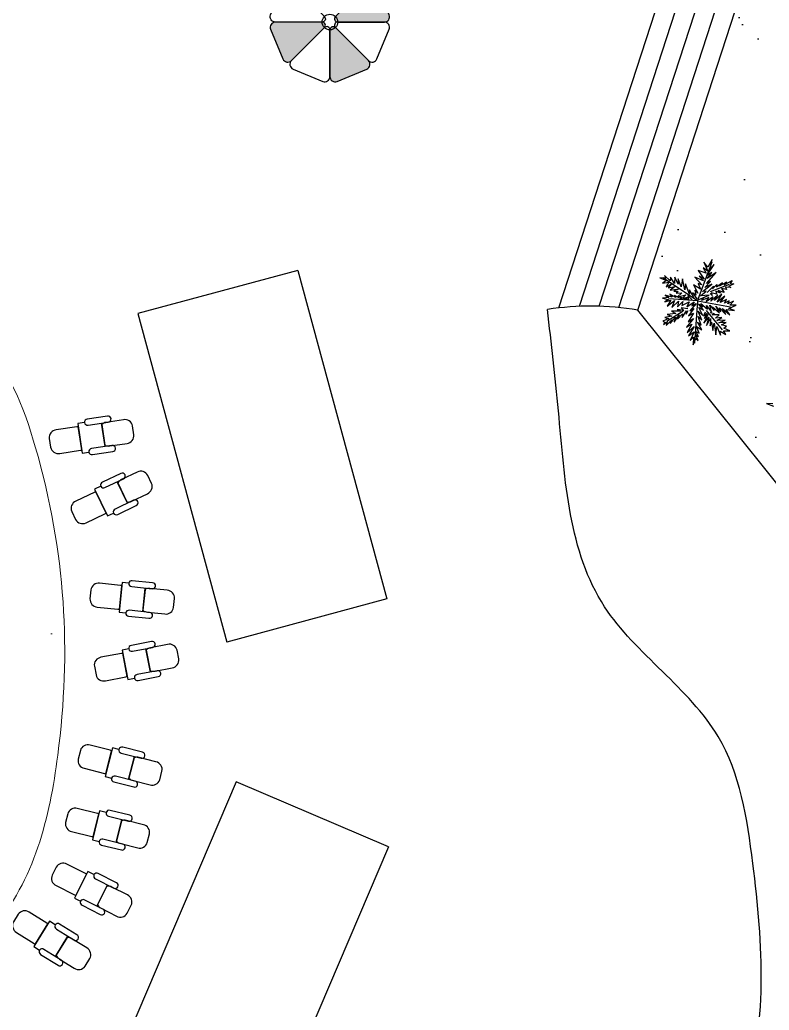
# Model space of a CAD drawing. Header units: millimetres. Extents: x 185 to 501, y 88 to 528.
# Drawn here: x 357.85 to 373.69, y 205.34 to 226.29 of the extents above; entities that cross this region are included whole.
import ezdxf

# ---------------------------------------------------------------- set-up
doc = ezdxf.new("R2010")
doc.units = ezdxf.units.MM
for name, color, linetype in [('arboles', 84, 'Continuous'), ('arena playa', 253, 'Continuous'), ('MUEBLES', 33, 'Continuous'), ('pavimento', 252, 'Continuous'), ('SITE_FURNISHINGS', 230, 'Continuous')]:
    doc.layers.add(name, color=color, linetype=linetype)
doc.layers.add('Paredes', color=141, linetype='Continuous', lineweight=9)

msp = doc.modelspace()

# ---------------------------------------------------------------- hatches: boundary and pattern name
h = msp.add_hatch(color=5)
edge = h.paths.add_edge_path()
edge.add_arc((364.572, 226.306), 0.0682, 135, 270)
edge.add_line((364.572, 226.238), (365.559, 226.238))
edge.add_arc((365.559, 226.348), 0.11, 270, 382.5)
edge.add_line((365.661, 226.39), (365.401, 227.016))
edge.add_arc((365.3, 226.974), 0.11, 22.5, 135)
edge.add_line((365.222, 227.052), (364.524, 226.354))
edge = h.paths.add_edge_path()
edge.add_arc((364.476, 226.073), 0.0682, 45, 180)
edge.add_line((364.408, 226.073), (364.408, 225.086))
edge.add_arc((364.518, 225.086), 0.11, 180, 292.5)
edge.add_line((364.56, 224.984), (365.186, 225.244))
edge.add_arc((365.144, 225.346), 0.11, 292.5, 405)
edge.add_line((365.222, 225.423), (364.524, 226.121))
edge = h.paths.add_edge_path()
edge.add_arc((363.516, 225.501), 0.11, 202.5, 315)
edge.add_line((363.593, 225.423), (364.291, 226.121))
edge.add_arc((364.243, 226.17), 0.0682, 315, 450)
edge.add_line((364.243, 226.238), (363.256, 226.238))
edge.add_arc((363.256, 226.128), 0.11, 90, 202.5)
edge.add_line((363.154, 226.086), (363.414, 225.459))
at = {"layer": 'arena playa'}
h = msp.add_hatch(dxfattribs=at)
h.set_pattern_fill('AR-SAND', color=256, scale=0.07, style=0)
h.set_pattern_definition([(37.5, (-1998.5492, 57.1), (-0.1120022, 3.4258927), [0, -2.70256, 0, -3.0226, 0, -2.88925]), (7.5, (-1998.5492, 57.1), (3.146663, 5.017776), [0, -1.45796, 0, -2.43586, 0, -0.93345]), (327.5, (-2000.7362, 57.1), (5.5369466, 0.0100603), [0, -0.889, 0, -3.2004, 0, -4.1783]), (317.5, (-2000.736, 57.1), (5.344895, 1.560505), [0, -0.4445, 0, -2.09804, 0, -2.4003])])
h.paths.add_polyline_path([(384.825, 236.855), (376.93, 236.855), (373.547, 232.348), (373.171, 227.091), (370.915, 220.143), (374.675, 215.449), (378.998, 203.807), (384.638, 202.117), (392.345, 206.248), (394.6, 210.942), (399.112, 213.383), (408.323, 211.881), (415.09, 216.012), (416.782, 220.143), (412.082, 227.278), (410.767, 232.724), (410.579, 238.732), (405.691, 245.868), (397.796, 247.558), (391.969, 245.68), (391.781, 238.357)])
at = {"layer": 'Paredes'}
h = msp.add_hatch(dxfattribs=at)
h.set_pattern_fill('AR-SAND', color=256, scale=0.1, style=0)
h.set_pattern_definition([(37.5, (-2162.957, 17.1855), (-0.160003, 4.8941324), [0, -3.8608, 0, -4.318, 0, -4.1275]), (7.5, (-2162.957, 17.1855), (4.495233, 7.168251), [0, -2.0828, 0, -3.4798, 0, -1.3335]), (327.5, (-2166.081, 17.1855), (7.909924, 0.014372), [0, -1.27, 0, -4.572, 0, -5.969]), (317.5, (-2166.081, 17.1855), (7.635565, 2.229293), [0, -0.635, 0, -2.9972, 0, -3.429])])
edge = h.paths.add_edge_path()
edge.add_spline(control_points=[(329.163, 209.759), (329.769, 209.758), (331.679, 209.374), (333.188, 205.317), (334.541, 200.963), (333.991, 195.497), (329.105, 192.643), (330.18, 186.77), (334.028, 181.379), (341.571, 182.837), (347.715, 185.41), (350.943, 192.267), (345.013, 196.362), (341.002, 201.852), (340.823, 209.281), (344.738, 211.852), (349.254, 210.173), (352.059, 203.967), (357.894, 206.923), (359.013, 211.66), (358.772, 215.872), (357.263, 219.898), (353.753, 220.348), (352.079, 225.331), (353.828, 231.651), (358.644, 231.789), (361.226, 231.902), (363.18, 233.645), (366.499, 235.216), (366.131, 239.585), (363.726, 244.777), (361.783, 252.598), (355.323, 252.096), (350.842, 251.157), (351.678, 246.816), (352.206, 242.343), (349.289, 237.742), (345.789, 237.071), (344.999, 237.127)], knot_values=[126.800992, 126.800992, 126.800992, 126.800992, 128.552041, 132.302534, 138.232433, 143.028847, 147.14407, 153.309299, 157.961529, 165.761725, 172.843208, 178.590264, 183.713167, 191.652281, 199.550118, 202.153336, 203.993395, 213.278166, 216.611939, 220.52306, 227.040192, 229.640637, 232.242468, 236.304441, 243.607556, 247.723547, 249.600713, 251.118572, 255.427198, 259.388599, 262.330603, 273.582082, 276.727203, 281.527369, 283.853486, 288.505719, 295.449959, 297.74183, 297.74183, 297.74183, 297.74183], degree=3, periodic=0)
edge.add_line((344.999, 237.127), (343.657, 237.512))
edge.add_spline(control_points=[(343.657, 237.512), (343.591, 237.551), (342.465, 238.286), (341.526, 242.294), (343.136, 246.067), (341.978, 251.035), (337.528, 250.743), (334.813, 248.747), (331.956, 245.751), (327.658, 248.749), (327.085, 252.781), (324.994, 256.53), (321.298, 257.351), (317.727, 255.69), (314.381, 252.642), (313.89, 246.209), (319.216, 245.896), (323.552, 245.976), (327.203, 241.87), (328.145, 236.119), (324.858, 232.176), (320.085, 231.24), (317.483, 235.427), (312.581, 235.845), (308.455, 231.987), (311.862, 228.592), (312.568, 224.628), (312.107, 220.627), (308.67, 217.752), (310.827, 212.931), (312.025, 208.248), (314.954, 207.066), (315.627, 206.878)], knot_values=[2.907855, 2.907855, 2.907855, 2.907855, 3.150612, 7.195867, 12.953348, 16.263104, 19.888382, 23.642714, 27.036791, 30.428875, 36.324389, 39.357134, 42.52297, 46.572713, 50.687936, 56.155626, 60.647938, 63.940117, 69.206529, 75.27202, 79.883863, 83.277941, 88.074352, 92.521984, 96.637211, 101.065548, 104.030498, 108.826912, 112.507027, 115.471977, 123.273315, 125.37104, 125.37104, 125.37104, 125.37104], degree=3, periodic=0)
edge.add_spline(control_points=[(315.627, 206.878), (315.799, 206.792), (316.265, 206.559), (316.994, 206.463), (317.798, 206.497), (318.574, 206.523), (319.583, 206.096), (320.582, 205.804), (321.63, 205.921), (322.302, 206.143), (322.76, 206.317), (322.932, 206.382)], knot_values=[0, 0, 0, 0, 0.574846, 1.559232, 2.150533, 3.003289, 3.84311, 5.407574, 6.052016, 6.972857, 7.523573, 7.523573, 7.523573, 7.523573], degree=3, periodic=0)
edge.add_spline(control_points=[(322.932, 206.382), (322.933, 206.383), (324.004, 207.066), (325.387, 208.484), (327.149, 209.374), (327.787, 209.559)], knot_values=[299.106215, 299.106215, 299.106215, 299.106215, 299.110488, 302.953821, 304.929743, 304.929743, 304.929743, 304.929743], degree=3, periodic=0)
edge.add_line((327.787, 209.559), (329.163, 209.759))
h.paths.add_polyline_path([(328.219, 216.885), (326.843, 216.69, -1.682486), (330.764, 223.697), (331.32, 222.412, -0.402923)], flags=16)
h.paths.add_polyline_path([(336.161, 223.833), (335.751, 225.161, -0.49838), (342.828, 233.073), (344.194, 232.813, -1.570148)], flags=16)

# ---------------------------------------------------------------- linework, layer by layer
at = {"layer": 'arboles', "linetype": 'Continuous'}
for p, q in [((372.176, 220.341), (372.486, 221.165)), ((372.176, 220.341), (371.441, 220.825)), ((372.453, 220.54), (372.853, 220.694)), ((372.176, 220.341), (371.573, 220.387)), ((372.176, 220.341), (372.113, 219.447)), ((372.176, 220.341), (372.874, 220.217)), ((371.874, 220.121), (371.526, 219.908)), ((372.362, 220.137), (372.697, 219.729))]:
    msp.add_line(p, q, dxfattribs=at)
at = {"layer": 'arboles', "linetype": 'Continuous', "flags": 128}
for points in [[(372.205, 220.373), (372.425, 220.464), (372.242, 220.448), (372.36, 220.545), (372.28, 220.537), (372.477, 220.693), (372.331, 220.625), (372.453, 220.748), (372.365, 220.71), (372.573, 220.94), (372.384, 220.817), (372.48, 220.944), (372.375, 220.877), (372.529, 221.113), (372.438, 221.028), (372.485, 221.214), (372.393, 221.056), (372.313, 221.162), (372.393, 220.968), (372.293, 221.037), (372.36, 220.929), (372.189, 220.981), (372.321, 220.801), (372.209, 220.866), (372.301, 220.765), (372.121, 220.841), (372.266, 220.68), (372.19, 220.708), (372.241, 220.592), (372.09, 220.68), (372.186, 220.505), (372.121, 220.57), (372.145, 220.464), (372.074, 220.513), (372.165, 220.387)], [(372.108, 220.396), (372.009, 220.578), (372.009, 220.48), (371.921, 220.704), (371.91, 220.573), (371.861, 220.804), (371.83, 220.637), (371.765, 220.806), (371.77, 220.697), (371.696, 220.841), (371.693, 220.708), (371.608, 220.841), (371.601, 220.768), (371.477, 220.877), (371.509, 220.82), (371.381, 220.828), (371.524, 220.773), (371.436, 220.716), (371.57, 220.737), (371.512, 220.641), (371.617, 220.696), (371.557, 220.614), (371.705, 220.648), (371.601, 220.57), (371.783, 220.596), (371.68, 220.545), (371.765, 220.541), (371.729, 220.505), (371.846, 220.508), (371.757, 220.43), (371.932, 220.469), (371.857, 220.4), (371.968, 220.417)], [(372.384, 220.521), (372.513, 220.65), (372.494, 220.596), (372.586, 220.688), (372.576, 220.641), (372.705, 220.729), (372.642, 220.656), (372.797, 220.741), (372.742, 220.677), (372.913, 220.77), (372.869, 220.71), (372.946, 220.705), (372.83, 220.645), (372.882, 220.625), (372.77, 220.633), (372.793, 220.584), (372.685, 220.604), (372.742, 220.516), (372.617, 220.562), (372.661, 220.502), (372.562, 220.545), (372.581, 220.485), (372.464, 220.513), (372.49, 220.456), (372.441, 220.496)], [(372.058, 220.368), (371.973, 220.453), (371.989, 220.371), (371.921, 220.401), (371.937, 220.36), (371.82, 220.42), (371.833, 220.385), (371.693, 220.453), (371.721, 220.409), (371.589, 220.485), (371.641, 220.423), (371.493, 220.461), (371.573, 220.412), (371.438, 220.396), (371.565, 220.373), (371.488, 220.321), (371.612, 220.357), (371.537, 220.231), (371.69, 220.352), (371.636, 220.204), (371.773, 220.332), (371.753, 220.217), (371.864, 220.329), (371.849, 220.241), (372.001, 220.321), (371.954, 220.217), (372.108, 220.324), (372.058, 220.233), (372.148, 220.285), (372.014, 220.132), (372.101, 220.181), (371.989, 220.022), (372.09, 220.082), (371.976, 219.896), (372.093, 219.971), (371.945, 219.786), (372.058, 219.849), (371.957, 219.675), (372.105, 219.801), (371.99, 219.604), (372.105, 219.688), (372.025, 219.504), (372.093, 219.571), (372.082, 219.409), (372.145, 219.545), (372.194, 219.505), (372.142, 219.62), (372.198, 219.589), (372.142, 219.693), (372.212, 219.66), (372.157, 219.797), (372.266, 219.729), (372.176, 219.888), (372.253, 219.83), (372.19, 220.012), (372.269, 219.934), (372.189, 220.124), (372.29, 220.033), (372.206, 220.204), (372.304, 220.145), (372.201, 220.282), (372.286, 220.212), (372.249, 220.288), (372.389, 220.163), (372.368, 220.241), (372.474, 220.104), (372.438, 220.253), (372.526, 220.14), (372.497, 220.215), (372.641, 220.088), (372.565, 220.23), (372.671, 220.108), (372.641, 220.192), (372.776, 220.056), (372.708, 220.181), (372.861, 220.044), (372.781, 220.156), (372.957, 220.134), (372.838, 220.181), (372.993, 220.248), (372.858, 220.248), (372.937, 220.337), (372.817, 220.28), (372.845, 220.34), (372.745, 220.296), (372.79, 220.373), (372.656, 220.305), (372.754, 220.441), (372.589, 220.316), (372.694, 220.485), (372.534, 220.349), (372.609, 220.472), (372.458, 220.337), (372.508, 220.428), (372.357, 220.324), (372.414, 220.412), (372.261, 220.348), (372.305, 220.401)], [(371.97, 220.176), (371.833, 220.193), (371.89, 220.137), (371.746, 220.16), (371.817, 220.121), (371.628, 220.124), (371.721, 220.072), (371.538, 220.056), (371.633, 220.015), (371.485, 219.987), (371.573, 219.965), (371.441, 219.912), (371.485, 219.893), (371.461, 219.844), (371.537, 219.897), (371.513, 219.817), (371.633, 219.937), (371.601, 219.864), (371.709, 219.997), (371.685, 219.891), (371.792, 220.048), (371.753, 219.952), (371.861, 220.067), (371.852, 219.989), (371.942, 220.132), (371.934, 220.061), (371.978, 220.137)], [(372.342, 220.1), (372.305, 220.023), (372.378, 220.08), (372.321, 219.97), (372.397, 220.052), (372.308, 219.869), (372.414, 219.997), (372.365, 219.822), (372.449, 219.968), (372.444, 219.812), (372.472, 219.888), (372.502, 219.716), (372.529, 219.872), (372.565, 219.622), (372.586, 219.8), (372.661, 219.614), (372.653, 219.7), (372.773, 219.628), (372.724, 219.708), (372.858, 219.704), (372.734, 219.765), (372.793, 219.809), (372.682, 219.833), (372.781, 219.885), (372.625, 219.88), (372.765, 219.932), (372.586, 219.929), (372.69, 219.992), (372.557, 219.973), (372.638, 220.044), (372.485, 220.045), (372.538, 220.064), (372.445, 220.085)], [(373.766, 218.162), (373.638, 218.17), (373.782, 218.115)]]:
    msp.add_lwpolyline(points, dxfattribs=at)
at = {"layer": 'arena playa'}
for p, q in [((369.249, 220.192), (371.589, 227.399)), ((369.68, 220.226), (371.984, 227.322)), ((370.101, 220.228), (372.38, 227.245)), ((370.513, 220.2), (372.775, 227.168)), ((370.915, 220.143), (373.171, 227.091)), ((370.915, 220.143), (373.171, 227.091)), ((374.675, 215.449), (370.915, 220.143)), ((374.675, 215.449), (370.915, 220.143))]:
    msp.add_line(p, q, dxfattribs=at)
at = {"layer": 'MUEBLES'}
for p, q in [((363.726, 220.987), (360.348, 220.072)), ((363.726, 220.987), (365.609, 214.038)), ((360.348, 220.072), (362.231, 213.122)), ((365.609, 214.038), (362.231, 213.122)), ((362.426, 210.167), (359.598, 203.546)), ((365.645, 208.792), (362.426, 210.167)), ((365.645, 208.792), (362.816, 202.171))]:
    msp.add_line(p, q, dxfattribs=at)
at = {"layer": 'Paredes'}
msp.add_open_spline([(344.999, 237.127), (345.789, 237.071), (349.289, 237.742), (352.206, 242.343), (351.678, 246.816), (350.842, 251.157), (355.323, 252.096), (361.783, 252.598), (363.726, 244.777), (366.131, 239.585), (366.499, 235.216), (363.18, 233.645), (361.226, 231.902), (358.644, 231.789), (353.828, 231.651), (352.079, 225.331), (353.753, 220.348), (357.263, 219.898), (358.772, 215.872), (359.013, 211.66), (357.894, 206.923), (352.059, 203.967), (349.254, 210.173), (344.738, 211.852), (340.823, 209.281), (341.002, 201.852), (345.013, 196.362), (350.943, 192.267), (347.715, 185.41), (341.571, 182.837), (334.028, 181.379), (330.18, 186.77), (329.105, 192.643), (333.991, 195.497), (334.541, 200.963), (333.188, 205.317), (331.679, 209.374), (329.769, 209.758), (329.163, 209.759)], degree=3, knots=[126.800992, 126.800992, 126.800992, 126.800992, 129.092863, 136.037103, 140.689336, 143.015452, 147.815618, 150.96074, 162.212219, 165.154223, 169.115624, 173.42425, 174.942109, 176.819275, 180.935266, 188.238381, 192.300354, 194.902185, 197.502629, 204.019762, 207.930883, 211.264655, 220.549427, 222.389486, 224.992704, 232.890541, 240.829655, 245.952558, 251.699614, 258.781097, 266.581292, 271.233523, 277.398752, 281.513975, 286.310389, 292.240287, 295.990781, 297.74183, 297.74183, 297.74183, 297.74183], dxfattribs=at)
at = {"layer": 'pavimento'}
msp.add_arc((369.915, 214.487), 5.744, 79.972, 99.1132, dxfattribs=at)
msp.add_open_spline([(371.493, 201.553), (372.197, 202.126), (373.762, 203.907), (373.487, 207.764), (372.881, 211.579), (369.525, 213.742), (369.338, 217.257), (369.089, 219.449), (369.005, 220.158)], degree=3, knots=[171.237295, 171.237295, 171.237295, 171.237295, 174.036159, 178.920292, 181.701407, 185.349835, 189.609635, 191.66656, 191.66656, 191.66656, 191.66656], dxfattribs=at)
at = {"layer": 'SITE_FURNISHINGS', "color": 5, "linetype": 'Continuous'}
for points in [[(364.291, 226.354, -0.668179), (364.243, 226.238), (363.256, 226.238, -0.534511), (363.154, 226.39), (363.414, 227.016, -0.534511), (363.593, 227.052)], [(364.524, 226.354, 0.668179), (364.572, 226.238), (365.559, 226.238, 0.534511), (365.661, 226.39), (365.401, 227.016, 0.534511), (365.222, 227.052)], [(363.414, 225.459, 0.534511), (363.593, 225.423), (364.291, 226.121, 0.668179), (364.243, 226.238), (363.256, 226.238, 0.534511), (363.154, 226.086)], [(364.243, 226.238, -1), (364.572, 226.238, -1)], [(364.572, 226.238, 0.668179), (364.524, 226.121), (365.222, 225.423, 0.534511), (365.401, 225.459), (365.661, 226.086, 0.534511), (365.559, 226.238)], [(364.408, 226.073, 0.668179), (364.291, 226.121), (363.593, 225.423, 0.534511), (363.629, 225.244), (364.256, 224.984, 0.534511), (364.408, 225.086)], [(364.524, 226.121, 0.668179), (364.408, 226.073), (364.408, 225.086, 0.534511), (364.56, 224.984), (365.186, 225.244, 0.534511), (365.222, 225.423)]]:
    msp.add_lwpolyline(points, format="xyb", close=True, dxfattribs=at)
at = {"layer": 'SITE_FURNISHINGS', "color": 7, "linetype": 'Continuous'}
for points in [[(359.218, 217.766, 0.414214), (359.295, 217.714), (359.722, 217.778, 0.414214), (359.781, 217.85, 0.414214), (359.704, 217.903), (359.276, 217.839, 0.414214)], [(359.087, 217.681, 0.042225), (359.058, 217.679), (358.622, 217.613, 0.414214), (358.476, 217.432), (358.504, 217.245, 0.414214), (358.697, 217.115), (359.133, 217.18, 0.042225), (359.161, 217.187)], [(359.583, 217.727), (359.649, 217.287, 0.157188), (359.752, 217.273), (360.118, 217.327, 0.414214), (360.264, 217.509), (360.236, 217.695, 0.414214), (360.043, 217.826), (359.678, 217.771, 0.157188)], [(359.311, 217.143, 0.414214), (359.388, 217.091), (359.816, 217.155, 0.414214), (359.874, 217.227, 0.414214), (359.797, 217.28), (359.369, 217.216, 0.414214)], [(359.562, 216.422, 0.414214), (359.651, 216.394), (360.042, 216.579, 0.414214), (360.077, 216.665, 0.414214), (359.988, 216.693), (359.597, 216.508, 0.414214)], [(359.923, 216.49), (360.114, 216.088, 0.157188), (360.217, 216.104), (360.551, 216.263, 0.414214), (360.638, 216.478), (360.557, 216.649, 0.414214), (360.335, 216.718), (360.001, 216.56, 0.157188)], [(359.461, 216.302, 0.042225), (359.435, 216.292), (359.036, 216.103, 0.414214), (358.949, 215.887), (359.03, 215.717, 0.414214), (359.252, 215.648), (359.65, 215.836, 0.042225), (359.675, 215.85)], [(359.832, 215.852, 0.414214), (359.921, 215.825), (360.311, 216.01, 0.414214), (360.346, 216.096, 0.414214), (360.257, 216.124), (359.867, 215.939, 0.414214)], [(360.007, 214.317, 0.042225), (359.979, 214.322), (359.54, 214.368, 0.414214), (359.354, 214.228), (359.335, 214.04, 0.414214), (359.489, 213.866), (359.927, 213.821, 0.042225), (359.956, 213.82)], [(360.155, 214.367, 0.414214), (360.217, 214.298), (360.647, 214.253, 0.414214), (360.722, 214.309, 0.414214), (360.66, 214.379), (360.23, 214.423, 0.414214)], [(360.5, 214.239), (360.454, 213.796, 0.157188), (360.55, 213.757), (360.918, 213.719, 0.414214), (361.104, 213.858), (361.124, 214.046, 0.414214), (360.97, 214.22), (360.602, 214.258, 0.157188)], [(360.091, 213.741, 0.414214), (360.152, 213.671), (360.582, 213.627, 0.414214), (360.657, 213.682, 0.414214), (360.595, 213.752), (360.165, 213.796, 0.414214)], [(360.155, 212.98, 0.414214), (360.234, 212.931), (360.658, 213.013, 0.414214), (360.714, 213.088, 0.414214), (360.634, 213.137), (360.21, 213.055, 0.414214)], [(360.522, 212.956), (360.606, 212.52, 0.157188), (360.71, 212.51), (361.073, 212.58, 0.414214), (361.211, 212.767), (361.175, 212.953, 0.414214), (360.977, 213.075), (360.614, 213.004, 0.157188)], [(360.027, 212.889, 0.042225), (359.999, 212.885), (359.566, 212.802, 0.414214), (359.428, 212.614), (359.464, 212.429, 0.414214), (359.662, 212.307), (360.095, 212.39, 0.042225), (360.122, 212.398)], [(360.274, 212.361, 0.414214), (360.354, 212.312), (360.778, 212.394, 0.414214), (360.833, 212.469, 0.414214), (360.754, 212.518), (360.33, 212.436, 0.414214)], [(359.792, 210.827, 0.042225), (359.764, 210.836), (359.337, 210.945, 0.414214), (359.133, 210.834), (359.086, 210.651, 0.414214), (359.213, 210.456), (359.64, 210.348, 0.042225), (359.669, 210.343)], [(359.946, 210.855, 0.414214), (359.996, 210.777), (360.416, 210.671, 0.414214), (360.497, 210.715, 0.414214), (360.447, 210.793), (360.027, 210.9, 0.414214)], [(360.268, 210.678), (360.158, 210.247, 0.157188), (360.248, 210.194), (360.606, 210.103, 0.414214), (360.81, 210.213), (360.857, 210.396, 0.414214), (360.73, 210.591), (360.372, 210.682, 0.157188)], [(359.791, 210.245, 0.414214), (359.841, 210.167), (360.26, 210.06, 0.414214), (360.342, 210.105, 0.414214), (360.291, 210.183), (359.872, 210.289, 0.414214)], [(359.524, 209.491, 0.042225), (359.496, 209.5), (359.068, 209.605, 0.414214), (358.865, 209.492), (358.82, 209.309, 0.414214), (358.948, 209.115), (359.376, 209.01, 0.042225), (359.405, 209.005)], [(359.677, 209.52, 0.414214), (359.729, 209.443), (360.149, 209.34, 0.414214), (360.23, 209.384, 0.414214), (360.179, 209.462), (359.759, 209.565, 0.414214)], [(360.001, 209.345), (359.895, 208.913, 0.157188), (359.985, 208.861), (360.344, 208.773, 0.414214), (360.547, 208.885), (360.592, 209.068, 0.414214), (360.464, 209.262), (360.105, 209.35, 0.157188)], [(359.527, 208.908, 0.414214), (359.579, 208.831), (359.999, 208.728, 0.414214), (360.08, 208.773, 0.414214), (360.029, 208.85), (359.609, 208.953, 0.414214)], [(359.264, 208.212, 0.042225), (359.239, 208.227), (358.846, 208.427, 0.414214), (358.622, 208.364), (358.537, 208.195, 0.414214), (358.618, 207.977), (359.01, 207.778, 0.042225), (359.037, 207.767)], [(359.42, 208.206, 0.414214), (359.452, 208.118), (359.838, 207.922, 0.414214), (359.927, 207.948, 0.414214), (359.895, 208.035), (359.509, 208.231, 0.414214)], [(359.695, 207.962), (359.493, 207.565, 0.157188), (359.569, 207.494), (359.898, 207.326, 0.414214), (360.122, 207.389), (360.208, 207.557, 0.414214), (360.127, 207.775), (359.798, 207.943, 0.157188)], [(359.134, 207.644, 0.414214), (359.167, 207.557), (359.552, 207.361, 0.414214), (359.642, 207.386, 0.414214), (359.609, 207.473), (359.224, 207.669, 0.414214)], [(358.446, 207.163, 0.042225), (358.423, 207.18), (358.049, 207.413, 0.414214), (357.82, 207.369), (357.721, 207.209, 0.414214), (357.783, 206.985), (358.157, 206.752, 0.042225), (358.182, 206.739)], [(358.602, 207.143, 0.414214), (358.626, 207.053), (358.993, 206.825, 0.414214), (359.085, 206.842, 0.414214), (359.06, 206.932), (358.693, 207.16, 0.414214)], [(358.855, 206.876), (358.62, 206.499, 0.157188), (358.689, 206.421), (359.003, 206.226, 0.414214), (359.231, 206.269), (359.331, 206.43, 0.414214), (359.269, 206.654), (358.955, 206.849, 0.157188)], [(358.269, 206.608, 0.414214), (358.293, 206.519), (358.661, 206.29, 0.414214), (358.752, 206.307, 0.414214), (358.727, 206.397), (358.36, 206.625, 0.414214)]]:
    msp.add_lwpolyline(points, format="xyb", close=True, dxfattribs=at)
for points in [[(359.218, 217.766), (359.077, 217.745), (359.17, 217.122), (359.311, 217.143)], [(359.654, 217.258), (359.579, 217.757)], [(359.562, 216.422), (359.434, 216.361), (359.703, 215.792), (359.832, 215.852)], [(360.126, 216.062), (359.911, 216.517)], [(360.155, 214.367), (360.014, 214.382), (359.949, 213.755), (360.091, 213.741)], [(360.451, 213.767), (360.503, 214.268)], [(360.155, 212.98), (360.015, 212.953), (360.135, 212.334), (360.274, 212.361)], [(360.612, 212.491), (360.516, 212.985)], [(359.946, 210.855), (359.808, 210.89), (359.653, 210.28), (359.791, 210.245)], [(360.151, 210.218), (360.275, 210.707)], [(359.677, 209.52), (359.539, 209.554), (359.389, 208.942), (359.527, 208.908)], [(359.888, 208.885), (360.008, 209.374)], [(359.42, 208.206), (359.293, 208.27), (359.008, 207.708), (359.134, 207.644)], [(359.48, 207.539), (359.708, 207.988)], [(358.602, 207.143), (358.481, 207.218), (358.148, 206.683), (358.269, 206.608)], [(358.604, 206.474), (358.87, 206.902)]]:
    msp.add_lwpolyline(points, dxfattribs=at)

doc.saveas('drawing.dxf')
